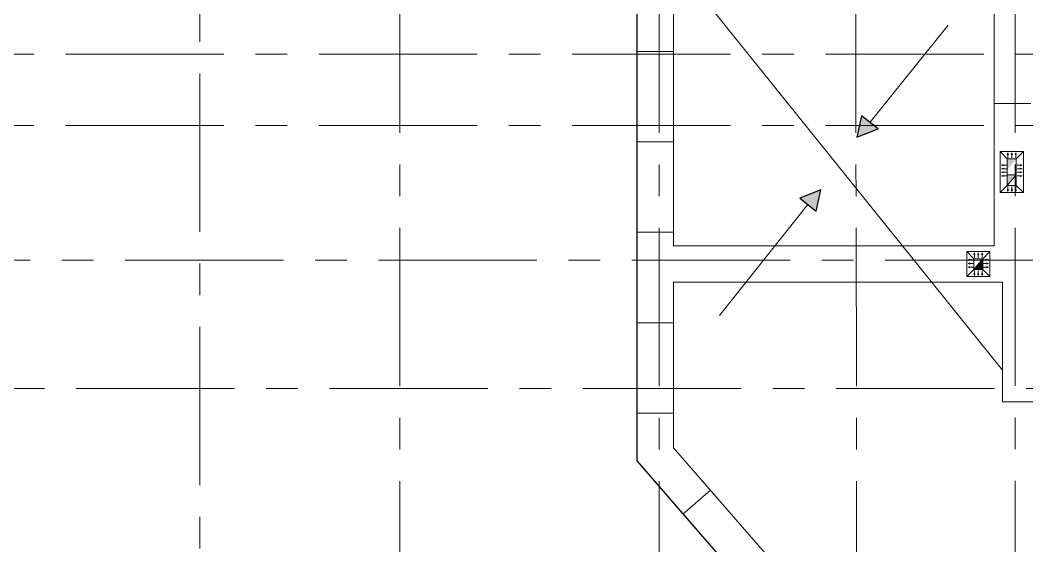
# Model space of a CAD drawing. Header units: millimetres. Extents: x -689206 to 4969298, y -1019800 to 703299.
# Drawn here: x 806179 to 820311, y -341021 to -333639 of the extents above; entities that cross this region are included whole.
import ezdxf

# ---------------------------------------------------------------- set-up
doc = ezdxf.new("R2010")
doc.units = ezdxf.units.MM
doc.linetypes.add('осеваяX2', pattern=[101.6, 63.5, -12.7, 12.7, -12.7])
doc.layers.add('кровля', color=211, linetype='Continuous')
doc.layers.add('четотам', color=7, linetype='Continuous')
doc.layers.add('РАЗМЕРЫ', color=7, linetype='Continuous', lineweight=9)
doc.layers.add('стены', color=7, linetype='Continuous', lineweight=20)

msp = doc.modelspace()

# ---------------------------------------------------------------- hatches: boundary and pattern name
at = {"layer": 'кровля', "lineweight": 5}
h = msp.add_hatch(color=7, dxfattribs=at)
h.dxf.hatch_style = 1
h.paths.add_polyline_path([(820043.8, -335524.2), (820051.9, -335524.2), (820043.8, -335500.6)])
h.paths.add_polyline_path([(820035.7, -335524.2), (820043.8, -335524.2), (820043.8, -335500.6)])
h = msp.add_hatch(color=7, dxfattribs=at)
h.dxf.hatch_style = 1
h.paths.add_polyline_path([(820099.1, -335524.2), (820107.2, -335524.2), (820099.1, -335500.6)])
h.paths.add_polyline_path([(820090.9, -335524.2), (820099.1, -335524.2), (820099.1, -335500.6)])
h = msp.add_hatch(color=7, dxfattribs=at)
h.dxf.hatch_style = 1
h.paths.add_polyline_path([(820154.4, -335500.6), (820146.2, -335524.2), (820154.4, -335524.2)])
h.paths.add_polyline_path([(820154.4, -335500.6), (820154.4, -335524.2), (820162.5, -335524.2)])
h = msp.add_hatch(color=7, dxfattribs=at)
h.dxf.hatch_style = 1
h.paths.add_polyline_path([(819955.1, -335674.9), (819978.7, -335683), (819978.7, -335674.9)])
h.paths.add_polyline_path([(819955.1, -335674.9), (819978.7, -335674.9), (819978.7, -335666.7)])
h = msp.add_hatch(color=7, dxfattribs=at)
h.dxf.hatch_style = 1
h.paths.add_polyline_path([(819955.1, -335724.7), (819978.7, -335732.8), (819978.7, -335724.7)])
h.paths.add_polyline_path([(819955.1, -335724.7), (819978.7, -335724.7), (819978.7, -335716.5)])
h = msp.add_hatch(color=7, dxfattribs=at)
h.dxf.hatch_style = 1
h.paths.add_polyline_path([(819955.1, -335775.9), (819978.7, -335784.1), (819978.7, -335775.9)])
h.paths.add_polyline_path([(819955.1, -335775.9), (819978.7, -335775.9), (819978.7, -335767.8)])
h = msp.add_hatch(color=7, dxfattribs=at)
h.dxf.hatch_style = 1
h.paths.add_polyline_path([(820219.4, -335674.9), (820219.4, -335683), (820243.1, -335674.9)])
h.paths.add_polyline_path([(820219.4, -335666.7), (820219.4, -335674.9), (820243.1, -335674.9)])
h = msp.add_hatch(color=7, dxfattribs=at)
h.dxf.hatch_style = 1
h.paths.add_polyline_path([(820219.4, -335724.7), (820219.4, -335732.8), (820243.1, -335724.7)])
h.paths.add_polyline_path([(820219.4, -335716.5), (820219.4, -335724.7), (820243.1, -335724.7)])
h = msp.add_hatch(color=7, dxfattribs=at)
h.dxf.hatch_style = 1
h.paths.add_polyline_path([(820219.4, -335775.9), (820219.4, -335784.1), (820243.1, -335775.9)])
h.paths.add_polyline_path([(820219.4, -335767.8), (820219.4, -335775.9), (820243.1, -335775.9)])
h = msp.add_hatch(color=7, dxfattribs=at)
h.dxf.hatch_style = 1
h.paths.add_polyline_path([(819978.7, -335827.2), (819978.7, -335819), (819955.1, -335827.2)])
h.paths.add_polyline_path([(819978.7, -335835.3), (819978.7, -335827.2), (819955.1, -335827.2)])
h = msp.add_hatch(color=7, dxfattribs=at)
h.dxf.hatch_style = 1
h.paths.add_polyline_path([(820243.1, -335827.2), (820219.4, -335819), (820219.4, -335827.2)])
h.paths.add_polyline_path([(820243.1, -335827.2), (820219.4, -335827.2), (820219.4, -335835.3)])
h = msp.add_hatch(color=7, dxfattribs=at)
h.dxf.hatch_style = 1
h.paths.add_polyline_path([(820043.8, -336044.4), (820051.9, -336020.8), (820043.8, -336020.8)])
h.paths.add_polyline_path([(820043.8, -336044.4), (820043.8, -336020.8), (820035.7, -336020.8)])
h = msp.add_hatch(color=7, dxfattribs=at)
h.dxf.hatch_style = 1
h.paths.add_polyline_path([(820099.1, -336044.4), (820107.2, -336020.8), (820099.1, -336020.8)])
h.paths.add_polyline_path([(820099.1, -336044.4), (820099.1, -336020.8), (820090.9, -336020.8)])
h = msp.add_hatch(color=7, dxfattribs=at)
h.dxf.hatch_style = 1
h.paths.add_polyline_path([(820154.4, -336020.8), (820146.2, -336020.8), (820154.4, -336044.4)])
h.paths.add_polyline_path([(820162.5, -336020.8), (820154.4, -336020.8), (820154.4, -336044.4)])
at = {"layer": 'кровля', "lineweight": 5, "true_color": 0x000000}
h = msp.add_hatch(color=18, dxfattribs=at)
h.dxf.hatch_style = 1
h.paths.add_polyline_path([(819485.1, -337004.7), (819508.7, -337012.9), (819508.7, -337004.7)])
h.paths.add_polyline_path([(819485.1, -337004.7), (819508.7, -337004.7), (819508.7, -336996.6)])
h = msp.add_hatch(color=18, dxfattribs=at)
h.dxf.hatch_style = 1
h.paths.add_polyline_path([(819573.8, -336929), (819581.9, -336929), (819573.8, -336905.4)])
h.paths.add_polyline_path([(819565.7, -336929), (819573.8, -336929), (819573.8, -336905.4)])
h = msp.add_hatch(color=18, dxfattribs=at)
h.dxf.hatch_style = 1
h.paths.add_polyline_path([(819629.1, -336929), (819637.2, -336929), (819629.1, -336905.4)])
h.paths.add_polyline_path([(819620.9, -336929), (819629.1, -336929), (819629.1, -336905.4)])
h = msp.add_hatch(color=18, dxfattribs=at)
h.dxf.hatch_style = 1
h.paths.add_polyline_path([(819684.4, -336905.4), (819676.2, -336929), (819684.4, -336929)])
h.paths.add_polyline_path([(819684.4, -336905.4), (819684.4, -336929), (819692.5, -336929)])
h = msp.add_hatch(color=18, dxfattribs=at)
h.dxf.hatch_style = 1
h.paths.add_polyline_path([(819749.4, -337004.7), (819749.4, -337012.9), (819773.1, -337004.7)])
h.paths.add_polyline_path([(819749.4, -336996.6), (819749.4, -337004.7), (819773.1, -337004.7)])
h = msp.add_hatch(color=18, dxfattribs=at)
h.dxf.hatch_style = 1
h.paths.add_polyline_path([(819485.1, -337056), (819508.7, -337064.1), (819508.7, -337056)])
h.paths.add_polyline_path([(819485.1, -337056), (819508.7, -337056), (819508.7, -337047.8)])
h = msp.add_hatch(color=18, dxfattribs=at)
h.dxf.hatch_style = 1
h.paths.add_polyline_path([(819508.7, -337107.2), (819508.7, -337099.1), (819485.1, -337107.2)])
h.paths.add_polyline_path([(819508.7, -337115.4), (819508.7, -337107.2), (819485.1, -337107.2)])
h = msp.add_hatch(color=18, dxfattribs=at)
h.dxf.hatch_style = 1
h.paths.add_polyline_path([(819749.4, -337056), (819749.4, -337064.1), (819773.1, -337056)])
h.paths.add_polyline_path([(819749.4, -337047.8), (819749.4, -337056), (819773.1, -337056)])
h = msp.add_hatch(color=18, dxfattribs=at)
h.dxf.hatch_style = 1
h.paths.add_polyline_path([(819773.1, -337107.2), (819749.4, -337099.1), (819749.4, -337107.2)])
h.paths.add_polyline_path([(819773.1, -337107.2), (819749.4, -337107.2), (819749.4, -337115.4)])
h = msp.add_hatch(color=18, dxfattribs=at)
h.dxf.hatch_style = 1
h.paths.add_polyline_path([(819573.8, -337223), (819581.9, -337199.4), (819573.8, -337199.4)])
h.paths.add_polyline_path([(819573.8, -337223), (819573.8, -337199.4), (819565.7, -337199.4)])
h = msp.add_hatch(color=18, dxfattribs=at)
h.dxf.hatch_style = 1
h.paths.add_polyline_path([(819629.1, -337223), (819637.2, -337199.4), (819629.1, -337199.4)])
h.paths.add_polyline_path([(819629.1, -337223), (819629.1, -337199.4), (819620.9, -337199.4)])
h = msp.add_hatch(color=18, dxfattribs=at)
h.dxf.hatch_style = 1
h.paths.add_polyline_path([(819684.4, -337199.4), (819676.2, -337199.4), (819684.4, -337223)])
h.paths.add_polyline_path([(819692.5, -337199.4), (819684.4, -337199.4), (819684.4, -337223)])
at = {"layer": 'РАЗМЕРЫ', "linetype": 'ByBlock', "lineweight": 13, "ltscale": 35}
h = msp.add_hatch(color=0, dxfattribs=at)
h.dxf.hatch_style = 1
h.paths.add_polyline_path([(817420.2, -336020.4), (817121.9, -336137.4), (817353.8, -336322.4)])
h.paths.add_polyline_path([(817923.5, -335282.6), (818222.3, -335167.1), (817991.3, -334980.9)])
at = {"layer": 'РАЗМЕРЫ', "lineweight": 5, "ltscale": 150}
h = msp.add_hatch(color=256, dxfattribs=at)
h.dxf.hatch_style = 1
h.paths.add_polyline_path([(820161.6, -335585.6), (820036.6, -335585.6), (820036.6, -335735.6)])
h.paths.add_polyline_path([(820161.6, -335809.4), (820036.6, -335809.4), (820036.6, -335959.4)])
h = msp.add_hatch(color=256, dxfattribs=at)
h.dxf.hatch_style = 1
h.paths.add_polyline_path([(819691.6, -337139.2), (819691.6, -336989.2), (819566.6, -337139.2)])

# ---------------------------------------------------------------- linework, layer by layer
at = {"layer": 'кровля', "color": 7, "lineweight": 5}
for p, q in [((820036.6, -335585.6), (819936.6, -335485.6)), ((820161.6, -335585.6), (820261.6, -335485.6)), ((820043.8, -335500.6), (820035.7, -335524.2)), ((820035.7, -335524.2), (820043.8, -335524.2)), ((820043.8, -335570.6), (820043.8, -335500.6)), ((820043.8, -335500.6), (820051.9, -335524.2)), ((820051.9, -335524.2), (820043.8, -335524.2)), ((820099.1, -335500.6), (820090.9, -335524.2)), ((820090.9, -335524.2), (820099.1, -335524.2)), ((820099.1, -335570.6), (820099.1, -335500.6)), ((820099.1, -335500.6), (820107.2, -335524.2)), ((820107.2, -335524.2), (820099.1, -335524.2)), ((820154.4, -335500.6), (820146.2, -335524.2)), ((820146.2, -335524.2), (820154.4, -335524.2)), ((820154.4, -335570.6), (820154.4, -335500.6)), ((820154.4, -335500.6), (820162.5, -335524.2)), ((820162.5, -335524.2), (820154.4, -335524.2)), ((819955.1, -335674.9), (819978.7, -335666.7)), ((820025.1, -335674.9), (819955.1, -335674.9)), ((819955.1, -335674.9), (819978.7, -335683)), ((819955.1, -335724.7), (819978.7, -335716.5)), ((820025.1, -335724.7), (819955.1, -335724.7)), ((819955.1, -335724.7), (819978.7, -335732.8)), ((819955.1, -335775.9), (819978.7, -335767.8)), ((819978.7, -335666.7), (819978.7, -335674.9)), ((819978.7, -335683), (819978.7, -335674.9)), ((819978.7, -335716.5), (819978.7, -335724.7)), ((819978.7, -335732.8), (819978.7, -335724.7)), ((819978.7, -335767.8), (819978.7, -335775.9)), ((820173.1, -335674.9), (820243.1, -335674.9)), ((820173.1, -335724.7), (820243.1, -335724.7)), ((820243.1, -335674.9), (820219.4, -335666.7)), ((820219.4, -335666.7), (820219.4, -335674.9)), ((820243.1, -335674.9), (820219.4, -335683)), ((820219.4, -335683), (820219.4, -335674.9)), ((820243.1, -335724.7), (820219.4, -335716.5)), ((820219.4, -335716.5), (820219.4, -335724.7)), ((820243.1, -335724.7), (820219.4, -335732.8)), ((820219.4, -335732.8), (820219.4, -335724.7)), ((820243.1, -335775.9), (820219.4, -335767.8)), ((820219.4, -335767.8), (820219.4, -335775.9)), ((820025.1, -335775.9), (819955.1, -335775.9)), ((819955.1, -335775.9), (819978.7, -335784.1)), ((819955.1, -335827.2), (819978.7, -335819)), ((820025.1, -335827.2), (819955.1, -335827.2)), ((819955.1, -335827.2), (819978.7, -335835.3)), ((819978.7, -335784.1), (819978.7, -335775.9)), ((819978.7, -335819), (819978.7, -335827.2)), ((819978.7, -335835.3), (819978.7, -335827.2)), ((820173.1, -335775.9), (820243.1, -335775.9)), ((820173.1, -335827.2), (820243.1, -335827.2)), ((820243.1, -335775.9), (820219.4, -335784.1)), ((820219.4, -335784.1), (820219.4, -335775.9)), ((820243.1, -335827.2), (820219.4, -335819)), ((820219.4, -335819), (820219.4, -335827.2)), ((820243.1, -335827.2), (820219.4, -335835.3)), ((820219.4, -335835.3), (820219.4, -335827.2)), ((820036.6, -335959.4), (819936.6, -336059.4)), ((820043.8, -336044.4), (820035.7, -336020.8)), ((820035.7, -336020.8), (820043.8, -336020.8)), ((820043.8, -335974.4), (820043.8, -336044.4)), ((820043.8, -336044.4), (820051.9, -336020.8)), ((820051.9, -336020.8), (820043.8, -336020.8)), ((820099.1, -336044.4), (820090.9, -336020.8)), ((820090.9, -336020.8), (820099.1, -336020.8)), ((820099.1, -335974.4), (820099.1, -336044.4)), ((820099.1, -336044.4), (820107.2, -336020.8)), ((820107.2, -336020.8), (820099.1, -336020.8)), ((820154.4, -336044.4), (820146.2, -336020.8)), ((820146.2, -336020.8), (820154.4, -336020.8)), ((820154.4, -335974.4), (820154.4, -336044.4)), ((820154.4, -336044.4), (820162.5, -336020.8)), ((820162.5, -336020.8), (820154.4, -336020.8)), ((820161.6, -335959.4), (820261.6, -336059.4))]:
    msp.add_line(p, q, dxfattribs=at)
at = {"layer": 'кровля', "color": 18, "lineweight": 5, "true_color": 0x000000}
for p, q in [((819566.6, -336989.2), (819466.6, -336889.2)), ((819691.6, -336989.2), (819791.6, -336889.2)), ((819485.1, -337004.7), (819508.7, -336996.6)), ((819555.1, -337004.7), (819485.1, -337004.7)), ((819485.1, -337004.7), (819508.7, -337012.9)), ((819508.7, -336996.6), (819508.7, -337004.7)), ((819508.7, -337012.9), (819508.7, -337004.7)), ((819573.8, -336905.4), (819565.7, -336929)), ((819565.7, -336929), (819573.8, -336929)), ((819573.8, -336975.4), (819573.8, -336905.4)), ((819573.8, -336905.4), (819581.9, -336929)), ((819581.9, -336929), (819573.8, -336929)), ((819629.1, -336905.4), (819620.9, -336929)), ((819620.9, -336929), (819629.1, -336929)), ((819629.1, -336975.4), (819629.1, -336905.4)), ((819629.1, -336905.4), (819637.2, -336929)), ((819637.2, -336929), (819629.1, -336929)), ((819684.4, -336905.4), (819676.2, -336929)), ((819676.2, -336929), (819684.4, -336929)), ((819684.4, -336975.4), (819684.4, -336905.4)), ((819684.4, -336905.4), (819692.5, -336929)), ((819692.5, -336929), (819684.4, -336929)), ((819703.1, -337004.7), (819773.1, -337004.7)), ((819773.1, -337004.7), (819749.4, -336996.6)), ((819749.4, -336996.6), (819749.4, -337004.7)), ((819773.1, -337004.7), (819749.4, -337012.9)), ((819749.4, -337012.9), (819749.4, -337004.7)), ((819566.6, -337139.2), (819466.6, -337239.2)), ((819485.1, -337056), (819508.7, -337047.8)), ((819555.1, -337056), (819485.1, -337056)), ((819485.1, -337056), (819508.7, -337064.1)), ((819485.1, -337107.2), (819508.7, -337099.1)), ((819555.1, -337107.2), (819485.1, -337107.2)), ((819485.1, -337107.2), (819508.7, -337115.4)), ((819508.7, -337047.8), (819508.7, -337056)), ((819508.7, -337064.1), (819508.7, -337056)), ((819508.7, -337099.1), (819508.7, -337107.2)), ((819508.7, -337115.4), (819508.7, -337107.2)), ((819573.8, -337153), (819573.8, -337223)), ((819629.1, -337153), (819629.1, -337223)), ((819684.4, -337153), (819684.4, -337223)), ((819691.6, -337139.2), (819791.6, -337239.2)), ((819703.1, -337056), (819773.1, -337056)), ((819703.1, -337107.2), (819773.1, -337107.2)), ((819773.1, -337056), (819749.4, -337047.8)), ((819749.4, -337047.8), (819749.4, -337056)), ((819773.1, -337056), (819749.4, -337064.1)), ((819749.4, -337064.1), (819749.4, -337056)), ((819773.1, -337107.2), (819749.4, -337099.1)), ((819749.4, -337099.1), (819749.4, -337107.2)), ((819773.1, -337107.2), (819749.4, -337115.4)), ((819749.4, -337115.4), (819749.4, -337107.2)), ((819573.8, -337223), (819565.7, -337199.4)), ((819565.7, -337199.4), (819573.8, -337199.4)), ((819573.8, -337223), (819581.9, -337199.4)), ((819581.9, -337199.4), (819573.8, -337199.4)), ((819629.1, -337223), (819620.9, -337199.4)), ((819620.9, -337199.4), (819629.1, -337199.4)), ((819629.1, -337223), (819637.2, -337199.4)), ((819637.2, -337199.4), (819629.1, -337199.4)), ((819684.4, -337223), (819676.2, -337199.4)), ((819676.2, -337199.4), (819684.4, -337199.4)), ((819684.4, -337223), (819692.5, -337199.4)), ((819692.5, -337199.4), (819684.4, -337199.4))]:
    msp.add_line(p, q, dxfattribs=at)
at = {"layer": 'кровля', "color": 7, "lineweight": 5}
for points in [[(819936.6, -335485.6), (820261.6, -335485.6), (820261.6, -336059.4), (819936.6, -336059.4)], [(820036.6, -335585.6), (820161.6, -335585.6), (820161.6, -335959.4), (820036.6, -335959.4)]]:
    msp.add_lwpolyline(points, close=True, dxfattribs=at)
at = {"layer": 'кровля', "color": 18, "lineweight": 5, "true_color": 0x000000}
for points in [[(819466.6, -336889.2), (819791.6, -336889.2), (819791.6, -337239.2), (819466.6, -337239.2)], [(819566.6, -336989.2), (819691.6, -336989.2), (819691.6, -337139.2), (819566.6, -337139.2)]]:
    msp.add_lwpolyline(points, close=True, dxfattribs=at)
at = {"layer": 'РАЗМЕРЫ', "linetype": 'осеваяX2', "lineweight": 5, "ltscale": 35}
for p, q in [((808700.1, -379282.6), (808700.1, -329444.9)), ((811510.8, -329444.9), (811510.8, -379282.6)), ((817902.3, -329444.9), (817982.3, -379282.6)), ((820146.3, -329441.3), (820146.3, -379282.6)), ((863217.4, -337008.3), (796147.4, -337008.3))]:
    msp.add_line(p, q, dxfattribs=at)
at = {"layer": 'РАЗМЕРЫ', "lineweight": 13, "ltscale": 150}
msp.add_line((819970.2, -338552.5), (815350.1, -332808.3), dxfattribs=at)
at = {"layer": 'РАЗМЕРЫ', "lineweight": 9, "ltscale": 150}
for p, q in [((818106.8, -335074), (819207.9, -333707.6)), ((817237.9, -336229.9), (815997.9, -337784.1))]:
    msp.add_line(p, q, dxfattribs=at)
at = {"layer": 'РАЗМЕРЫ', "linetype": 'ByBlock', "lineweight": 9, "ltscale": 35}
for p, q in [((814840.1, -334078.3), (815350.1, -334078.3)), ((819850.2, -334808.3), (820368.2, -334808.3)), ((815350.1, -335348.3), (814840.1, -335348.3)), ((814840.1, -336618.3), (815350.1, -336618.3)), ((815350.1, -337888.3), (814840.1, -337888.3)), ((814840.1, -339158.3), (815350.1, -339158.3)), ((815868.2, -340238.5), (815483.6, -340573.2))]:
    msp.add_line(p, q, dxfattribs=at)
at = {"layer": 'РАЗМЕРЫ', "lineweight": 25, "ltscale": 150}
for p, q in [((817991.3, -334980.9), (817923.5, -335282.6)), ((818222.3, -335167.1), (817991.3, -334980.9)), ((817923.5, -335282.6), (818222.3, -335167.1)), ((817420.2, -336020.4), (817121.9, -336137.4)), ((817353.8, -336322.4), (817420.2, -336020.4)), ((817121.9, -336137.4), (817353.8, -336322.4))]:
    msp.add_line(p, q, dxfattribs=at)
at = {"layer": 'стены', "linetype": 'осеваяX2', "lineweight": 5, "ltscale": 35}
for p, q in [((815150.1, -329444.9), (815150.1, -379282.6)), ((796147.4, -334118.3), (863350.1, -334118.3)), ((796147.4, -335118.3), (863350.1, -335118.3)), ((796297.4, -338810.3), (863350.1, -338810.3))]:
    msp.add_line(p, q, dxfattribs=at)
at = {"layer": 'стены', "lineweight": 30}
for p, q in [((814840.1, -337550.4), (814840.1, -332300.3)), ((814840.1, -339833.5), (814840.1, -337550.4)), ((814840.1, -339833.5), (818590.1, -344141.8))]:
    msp.add_line(p, q, dxfattribs=at)
at = {"layer": 'стены', "lineweight": 13}
for p, q in [((815350.1, -336808.3), (815350.1, -332808.3)), ((819850.2, -332808.3), (819850.2, -336808.3)), ((819850.2, -336808.3), (815350.1, -336808.3)), ((815350.1, -337318.3), (819970.2, -337318.3)), ((819970.2, -338998.3), (819970.2, -337318.3)), ((819970.2, -338998.3), (822488.2, -338998.3)), ((815350.1, -339643.3), (818572.1, -343344.9))]:
    msp.add_line(p, q, dxfattribs=at)
at = {"layer": 'стены', "lineweight": 20}
msp.add_line((815350.1, -337318.3), (815350.1, -339643.3), dxfattribs=at)
at = {"layer": 'стены'}
msp.add_line((820240.2, -338998.3), (819988.2, -338998.3), dxfattribs=at)
at = {"layer": 'четотам', "color": 7, "lineweight": 5}
msp.add_lwpolyline([(820036.6, -335959.4), (820036.6, -335809.4), (820161.6, -335809.4), (820161.6, -335959.4), (820036.6, -335959.4), (820161.6, -335809.4)], dxfattribs=at)
at = {"layer": 'четотам', "color": 18, "lineweight": 5, "true_color": 0x000000}
msp.add_lwpolyline([(819566.6, -337139.2), (819566.6, -336989.2), (819691.6, -336989.2), (819691.6, -337139.2), (819566.6, -337139.2), (819691.6, -336989.2)], dxfattribs=at)
msp.add_lwpolyline([(819566.6, -337139.2), (819566.6, -336989.2), (819691.6, -336989.2), (819691.6, -337139.2), (819566.6, -337139.2), (819691.6, -336989.2)], dxfattribs=at)

doc.saveas('drawing.dxf')
